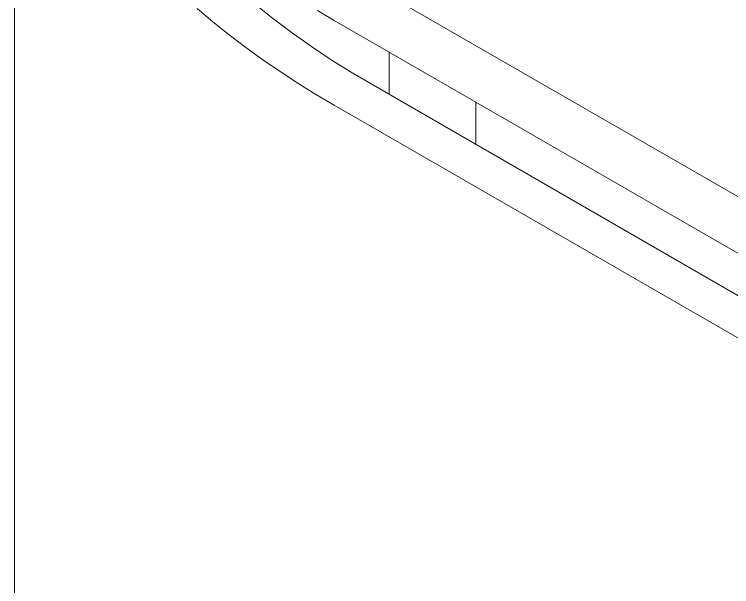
# Model space of a CAD drawing. Header units: millimetres. Extents: x 8434 to 10928, y 788 to 2545.
# Drawn here: x 9942.57 to 9977.31, y 2102.76 to 2130.49 of the extents above; entities that cross this region are included whole.
import ezdxf

# ---------------------------------------------------------------- set-up
doc = ezdxf.new("R2010")
doc.units = ezdxf.units.MM
doc.layers.add('ZANO_R', color=7, linetype='Continuous', lineweight=0)

msp = doc.modelspace()

# ---------------------------------------------------------------- linework, layer by layer
at = {"layer": 'ZANO_R'}
for p, q in [((9942.574, 2147.685), (9942.574, 2079.126)), ((9958.067, 2132.933), (10124.312, 2036.951)), ((9951.43, 2130.767), (9952.193, 2130.123)), ((9955.073, 2130.307), (9954.19, 2131.012)), ((9957.246, 2130.676), (9958.067, 2130.191)), ((9952.193, 2130.123), (9952.978, 2129.496)), ((9955.982, 2129.623), (9955.073, 2130.307)), ((10124.313, 2034.209), (9958.067, 2130.191)), ((9952.978, 2129.496), (9953.783, 2128.885)), ((9956.917, 2128.962), (9955.982, 2129.623)), ((9957.874, 2128.324), (9956.917, 2128.962)), ((9953.783, 2128.885), (9954.607, 2128.291)), ((9960.718, 2126.615), (9960.718, 2128.66)), ((9954.607, 2128.291), (9955.449, 2127.715)), ((9958.852, 2127.709), (9957.874, 2128.324)), ((9955.449, 2127.715), (9956.307, 2127.155)), ((9959.849, 2127.117), (9958.852, 2127.709)), ((9956.307, 2127.155), (9957.18, 2126.613)), ((9959.849, 2127.117), (10042.971, 2079.126)), ((9957.18, 2126.613), (9958.067, 2126.089)), ((9964.916, 2126.236), (9964.916, 2124.191)), ((10041.19, 2078.098), (9958.067, 2126.089))]:
    msp.add_line(p, q, dxfattribs=at)

doc.saveas('drawing.dxf')
